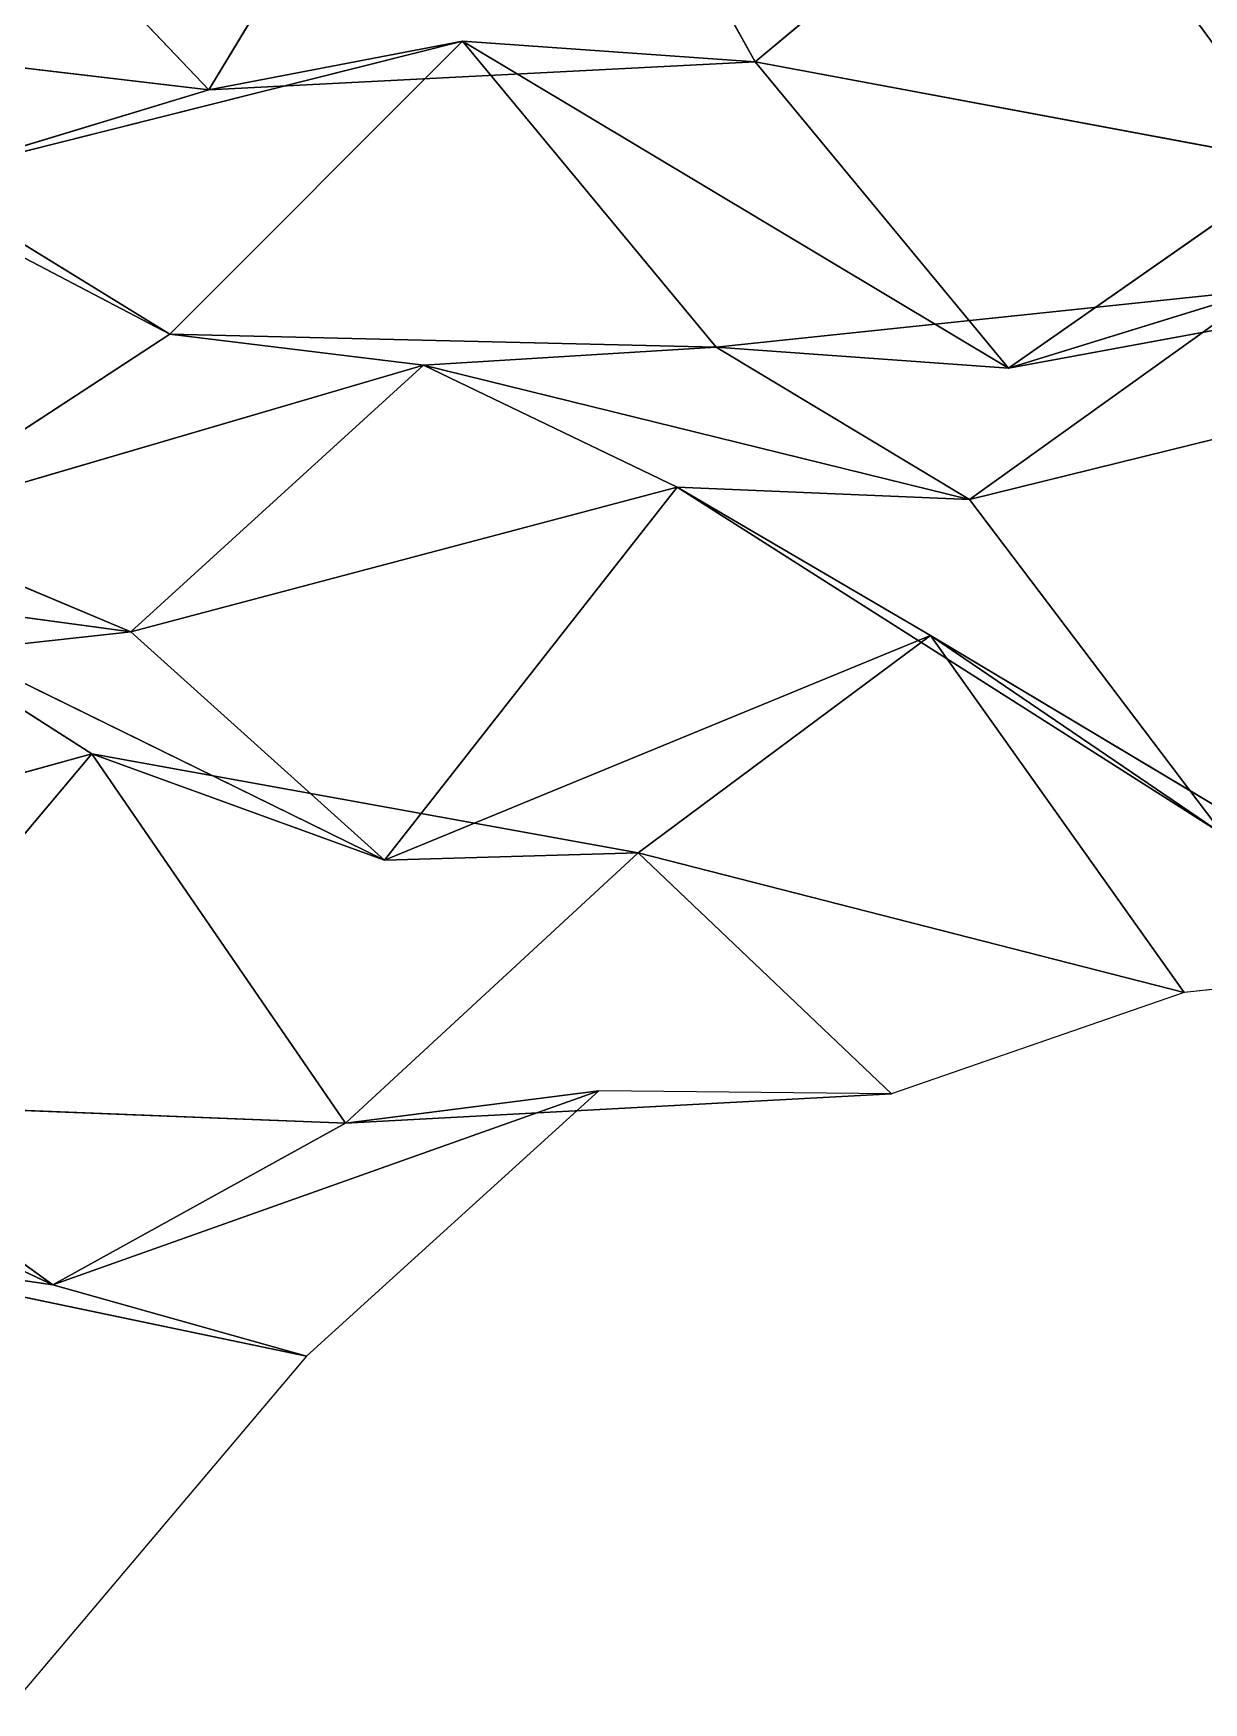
# Model space of a CAD drawing. Header units: metres. Extents: x -3703 to 431, y -1555 to 134.
# Drawn here: x -158.3 to -104.6, y -172.6 to -96 of the extents above; entities that cross this region are included whole.
import ezdxf

# ---------------------------------------------------------------- set-up
doc = ezdxf.new("R2010")
doc.units = ezdxf.units.M

msp = doc.modelspace()

# ---------------------------------------------------------------- linework, layer by layer
for p, q in [((-136.84738, -76.33028, -1299.0477), (-150.2638, -98.57277, -1321.5697)), ((-150.2638, -98.57277, -1321.5697), (-136.84738, -76.33028, -1299.0477)), ((-136.84738, -76.33028, -1299.0477), (-125.219826, -97.294525, -1334.6866)), ((-125.219826, -97.294525, -1334.6866), (-136.84738, -76.33028, -1299.0477)), ((-161.89133, -86.371826, -1283.9712), (-150.2638, -98.57277, -1321.5697)), ((-150.2638, -98.57277, -1321.5697), (-161.89133, -86.371826, -1283.9712)), ((-111.80341, -86.07736, -1309.6995), (-125.219826, -97.294525, -1334.6866)), ((-125.219826, -97.294525, -1334.6866), (-111.80341, -86.07736, -1309.6995)), ((-150.2638, -98.57277, -1321.5697), (-175.30777, -95.62399, -1309.3978)), ((-175.30777, -95.62399, -1309.3978), (-150.2638, -98.57277, -1321.5697)), ((-138.63623, -96.34088, -1362.3954), (-163.6802, -102.64076, -1348.1555)), ((-163.6802, -102.64076, -1348.1555), (-138.63623, -96.34088, -1362.3954)), ((-138.63623, -96.34088, -1362.3954), (-152.05261, -109.78676, -1386.8843)), ((-152.05261, -109.78676, -1386.8843), (-138.63623, -96.34088, -1362.3954)), ((-150.2638, -98.57277, -1321.5697), (-138.63623, -96.34088, -1362.3954)), ((-138.63623, -96.34088, -1362.3954), (-150.2638, -98.57277, -1321.5697)), ((-125.219826, -97.294525, -1334.6866), (-138.63623, -96.34088, -1362.3954)), ((-113.59228, -111.33528, -1371.8738), (-138.63623, -96.34088, -1362.3954)), ((-138.63623, -96.34088, -1362.3954), (-125.219826, -97.294525, -1334.6866)), ((-138.63623, -96.34088, -1362.3954), (-127.00866, -110.37453, -1399.584)), ((-127.00866, -110.37453, -1399.584), (-138.63623, -96.34088, -1362.3954)), ((-138.63623, -96.34088, -1362.3954), (-113.59228, -111.33528, -1371.8738)), ((-152.05261, -109.78676, -1386.8843), (-177.09659, -96.659424, -1376.9884)), ((-177.09659, -96.659424, -1376.9884), (-152.05261, -109.78676, -1386.8843)), ((-125.219826, -97.294525, -1334.6866), (-150.2638, -98.57277, -1321.5697)), ((-150.2638, -98.57277, -1321.5697), (-125.219826, -97.294525, -1334.6866)), ((-100.175865, -101.961426, -1346.4744), (-125.219826, -97.294525, -1334.6866)), ((-125.219826, -97.294525, -1334.6866), (-113.59228, -111.33528, -1371.8738)), ((-113.59228, -111.33528, -1371.8738), (-125.219826, -97.294525, -1334.6866)), ((-125.219826, -97.294525, -1334.6866), (-100.175865, -101.961426, -1346.4744)), ((-150.2638, -98.57277, -1321.5697), (-163.6802, -102.64076, -1348.1555)), ((-163.6802, -102.64076, -1348.1555), (-150.2638, -98.57277, -1321.5697)), ((-100.175865, -101.961426, -1346.4744), (-113.59228, -111.33528, -1371.8738)), ((-113.59228, -111.33528, -1371.8738), (-100.175865, -101.961426, -1346.4744)), ((-163.6802, -102.64076, -1348.1555), (-152.05261, -109.78676, -1386.8843)), ((-152.05261, -109.78676, -1386.8843), (-163.6802, -102.64076, -1348.1555)), ((-88.5483, -106.729355, -1385.7349), (-113.59228, -111.33528, -1371.8738)), ((-113.59228, -111.33528, -1371.8738), (-88.5483, -106.729355, -1385.7349)), ((-101.96468, -107.74298, -1413.0037), (-127.00866, -110.37453, -1399.584)), ((-127.00866, -110.37453, -1399.584), (-101.96468, -107.74298, -1413.0037)), ((-101.96468, -107.74298, -1413.0037), (-115.381096, -117.357574, -1438.3492)), ((-115.381096, -117.357574, -1438.3492), (-101.96468, -107.74298, -1413.0037)), ((-113.59228, -111.33528, -1371.8738), (-101.96468, -107.74298, -1413.0037)), ((-101.96468, -107.74298, -1413.0037), (-113.59228, -111.33528, -1371.8738)), ((-152.05261, -109.78676, -1386.8843), (-165.46902, -118.54379, -1412.4216)), ((-165.46902, -118.54379, -1412.4216), (-152.05261, -109.78676, -1386.8843)), ((-127.00866, -110.37453, -1399.584), (-152.05261, -109.78676, -1386.8843)), ((-152.05261, -109.78676, -1386.8843), (-140.42508, -111.19748, -1426.8955)), ((-140.42508, -111.19748, -1426.8955), (-152.05261, -109.78676, -1386.8843)), ((-152.05261, -109.78676, -1386.8843), (-127.00866, -110.37453, -1399.584)), ((-127.00866, -110.37453, -1399.584), (-140.42508, -111.19748, -1426.8955)), ((-140.42508, -111.19748, -1426.8955), (-127.00866, -110.37453, -1399.584)), ((-113.59228, -111.33528, -1371.8738), (-127.00866, -110.37453, -1399.584)), ((-127.00866, -110.37453, -1399.584), (-113.59228, -111.33528, -1371.8738)), ((-127.00866, -110.37453, -1399.584), (-115.381096, -117.357574, -1438.3492)), ((-115.381096, -117.357574, -1438.3492), (-127.00866, -110.37453, -1399.584)), ((-140.42508, -111.19748, -1426.8955), (-165.46902, -118.54379, -1412.4216)), ((-165.46902, -118.54379, -1412.4216), (-140.42508, -111.19748, -1426.8955)), ((-140.42508, -111.19748, -1426.8955), (-153.84152, -123.43869, -1451.6537)), ((-153.84152, -123.43869, -1451.6537), (-140.42508, -111.19748, -1426.8955)), ((-115.381096, -117.357574, -1438.3492), (-140.42508, -111.19748, -1426.8955)), ((-140.42508, -111.19748, -1426.8955), (-128.79755, -116.80519, -1465.9681)), ((-128.79755, -116.80519, -1465.9681), (-140.42508, -111.19748, -1426.8955)), ((-140.42508, -111.19748, -1426.8955), (-115.381096, -117.357574, -1438.3492)), ((-90.33715, -111.188965, -1452.5598), (-115.381096, -117.357574, -1438.3492)), ((-115.381096, -117.357574, -1438.3492), (-90.33715, -111.188965, -1452.5598)), ((-128.79755, -116.80519, -1465.9681), (-153.84152, -123.43869, -1451.6537)), ((-153.84152, -123.43869, -1451.6537), (-128.79755, -116.80519, -1465.9681)), ((-128.79755, -116.80519, -1465.9681), (-142.21393, -133.9108, -1489.6387)), ((-142.21393, -133.9108, -1489.6387), (-128.79755, -116.80519, -1465.9681)), ((-115.381096, -117.357574, -1438.3492), (-128.79755, -116.80519, -1465.9681)), ((-103.75359, -132.73413, -1475.2375), (-128.79755, -116.80519, -1465.9681)), ((-128.79755, -116.80519, -1465.9681), (-115.381096, -117.357574, -1438.3492)), ((-128.79755, -116.80519, -1465.9681), (-117.169975, -123.60916, -1504.7734)), ((-117.169975, -123.60916, -1504.7734), (-128.79755, -116.80519, -1465.9681)), ((-128.79755, -116.80519, -1465.9681), (-103.75359, -132.73413, -1475.2375)), ((-115.381096, -117.357574, -1438.3492), (-103.75359, -132.73413, -1475.2375)), ((-103.75359, -132.73413, -1475.2375), (-115.381096, -117.357574, -1438.3492)), ((-165.46902, -118.54379, -1412.4216), (-153.84152, -123.43869, -1451.6537)), ((-153.84152, -123.43869, -1451.6537), (-165.46902, -118.54379, -1412.4216)), ((-153.84152, -123.43869, -1451.6537), (-167.2579, -121.61334, -1479.5573)), ((-142.21393, -133.9108, -1489.6387), (-167.2579, -121.61334, -1479.5573)), ((-167.2579, -121.61334, -1479.5573), (-153.84152, -123.43869, -1451.6537)), ((-167.2579, -121.61334, -1479.5573), (-155.63031, -129.02661, -1518.2263)), ((-155.63031, -129.02661, -1518.2263), (-167.2579, -121.61334, -1479.5573)), ((-167.2579, -121.61334, -1479.5573), (-142.21393, -133.9108, -1489.6387)), ((-153.84152, -123.43869, -1451.6537), (-178.88547, -126.181946, -1438.209)), ((-178.88547, -126.181946, -1438.209), (-153.84152, -123.43869, -1451.6537)), ((-153.84152, -123.43869, -1451.6537), (-142.21393, -133.9108, -1489.6387)), ((-142.21393, -133.9108, -1489.6387), (-153.84152, -123.43869, -1451.6537)), ((-117.169975, -123.60916, -1504.7734), (-142.21393, -133.9108, -1489.6387)), ((-142.21393, -133.9108, -1489.6387), (-117.169975, -123.60916, -1504.7734)), ((-117.169975, -123.60916, -1504.7734), (-130.58636, -133.57675, -1530.04)), ((-130.58636, -133.57675, -1530.04), (-117.169975, -123.60916, -1504.7734)), ((-103.75359, -132.73413, -1475.2375), (-117.169975, -123.60916, -1504.7734)), ((-92.126, -138.58014, -1514.2571), (-117.169975, -123.60916, -1504.7734)), ((-117.169975, -123.60916, -1504.7734), (-103.75359, -132.73413, -1475.2375)), ((-117.169975, -123.60916, -1504.7734), (-105.54238, -139.97711, -1541.4401)), ((-105.54238, -139.97711, -1541.4401), (-117.169975, -123.60916, -1504.7734)), ((-117.169975, -123.60916, -1504.7734), (-92.126, -138.58014, -1514.2571)), ((-155.63031, -129.02661, -1518.2263), (-180.67429, -135.97824, -1503.8407)), ((-180.67429, -135.97824, -1503.8407), (-155.63031, -129.02661, -1518.2263)), ((-155.63031, -129.02661, -1518.2263), (-169.04675, -144.98297, -1542.1538)), ((-169.04675, -144.98297, -1542.1538), (-155.63031, -129.02661, -1518.2263)), ((-142.21393, -133.9108, -1489.6387), (-155.63031, -129.02661, -1518.2263)), ((-130.58636, -133.57675, -1530.04), (-155.63031, -129.02661, -1518.2263)), ((-155.63031, -129.02661, -1518.2263), (-142.21393, -133.9108, -1489.6387)), ((-155.63031, -129.02661, -1518.2263), (-144.0028, -145.97589, -1554.7631)), ((-144.0028, -145.97589, -1554.7631), (-155.63031, -129.02661, -1518.2263)), ((-155.63031, -129.02661, -1518.2263), (-130.58636, -133.57675, -1530.04)), ((-130.58636, -133.57675, -1530.04), (-144.0028, -145.97589, -1554.7631)), ((-144.0028, -145.97589, -1554.7631), (-130.58636, -133.57675, -1530.04)), ((-142.21393, -133.9108, -1489.6387), (-130.58636, -133.57675, -1530.04)), ((-130.58636, -133.57675, -1530.04), (-142.21393, -133.9108, -1489.6387)), ((-105.54238, -139.97711, -1541.4401), (-130.58636, -133.57675, -1530.04)), ((-130.58636, -133.57675, -1530.04), (-118.958824, -144.62369, -1567.8966)), ((-118.958824, -144.62369, -1567.8966), (-130.58636, -133.57675, -1530.04)), ((-130.58636, -133.57675, -1530.04), (-105.54238, -139.97711, -1541.4401)), ((-92.126, -138.58014, -1514.2571), (-105.54238, -139.97711, -1541.4401)), ((-105.54238, -139.97711, -1541.4401), (-118.958824, -144.62369, -1567.8966)), ((-157.41919, -153.39423, -1580.5997), (-182.46313, -141.69012, -1570.3856)), ((-182.46313, -141.69012, -1570.3856), (-157.41919, -153.39423, -1580.5997)), ((-132.37521, -144.49167, -1595.4215), (-157.41919, -153.39423, -1580.5997)), ((-157.41919, -153.39423, -1580.5997), (-132.37521, -144.49167, -1595.4215)), ((-132.37521, -144.49167, -1595.4215), (-145.79166, -156.66751, -1620.1945)), ((-144.0028, -145.97589, -1554.7631), (-132.37521, -144.49167, -1595.4215)), ((-132.37521, -144.49167, -1595.4215), (-144.0028, -145.97589, -1554.7631)), ((-118.958824, -144.62369, -1567.8966), (-144.0028, -145.97589, -1554.7631)), ((-144.0028, -145.97589, -1554.7631), (-118.958824, -144.62369, -1567.8966)), ((-118.958824, -144.62369, -1567.8966), (-132.37521, -144.49167, -1595.4215)), ((-144.0028, -145.97589, -1554.7631), (-169.04675, -144.98297, -1542.1538)), ((-169.04675, -144.98297, -1542.1538), (-157.41919, -153.39423, -1580.5997)), ((-157.41919, -153.39423, -1580.5997), (-169.04675, -144.98297, -1542.1538)), ((-169.04675, -144.98297, -1542.1538), (-144.0028, -145.97589, -1554.7631)), ((-144.0028, -145.97589, -1554.7631), (-157.41919, -153.39423, -1580.5997)), ((-157.41919, -153.39423, -1580.5997), (-144.0028, -145.97589, -1554.7631)), ((-157.41919, -153.39423, -1580.5997), (-170.83563, -151.4313, -1608.534)), ((-145.79166, -156.66751, -1620.1945), (-170.83563, -151.4313, -1608.534)), ((-170.83563, -151.4313, -1608.534), (-157.41919, -153.39423, -1580.5997)), ((-170.83563, -151.4313, -1608.534), (-145.79166, -156.66751, -1620.1945)), ((-157.41919, -153.39423, -1580.5997), (-145.79166, -156.66751, -1620.1945)), ((-145.79166, -156.66751, -1620.1945), (-157.41919, -153.39423, -1580.5997)), ((-145.79166, -156.66751, -1620.1945), (-159.20804, -172.55563, -1644.1372))]:
    msp.add_line(p, q)
for points in [[(-150.2638, -98.57277, -1321.5697), (-161.89133, -86.371826, -1283.9712), (-136.84738, -76.33028, -1299.0477), (-136.84727, -76.33018, -1299.0476)], [(-136.84738, -76.33028, -1299.0477), (-125.219826, -97.294525, -1334.6866), (-150.2638, -98.57277, -1321.5697), (-150.26369, -98.57267, -1321.5696)], [(-125.219826, -97.294525, -1334.6866), (-136.84738, -76.33028, -1299.0477), (-111.80341, -86.07736, -1309.6995), (-111.803314, -86.07726, -1309.6993)], [(-161.89133, -86.371826, -1283.9712), (-150.2638, -98.57277, -1321.5697), (-175.30777, -95.62399, -1309.3978), (-175.30766, -95.62389, -1309.3977)], [(-111.80341, -86.07736, -1309.6995), (-100.175865, -101.961426, -1346.4744), (-125.219826, -97.294525, -1334.6866), (-125.21973, -97.294426, -1334.6865)], [(-98.387, -90.59929, -1281.1929), (-86.75945, -97.7552, -1319.9194), (-111.80341, -86.07736, -1309.6995), (-111.803314, -86.07726, -1309.6993)], [(-100.175865, -101.961426, -1346.4744), (-111.80341, -86.07736, -1309.6995), (-86.75945, -97.7552, -1319.9194), (-86.75935, -97.755104, -1319.9193)], [(-163.6802, -102.64076, -1348.1555), (-175.30777, -95.62399, -1309.3978), (-150.2638, -98.57277, -1321.5697), (-150.26369, -98.57267, -1321.5696)], [(-152.05261, -109.78676, -1386.8843), (-163.6802, -102.64076, -1348.1555), (-138.63623, -96.34088, -1362.3954), (-138.63612, -96.34078, -1362.3953)], [(-150.2638, -98.57277, -1321.5697), (-138.63623, -96.34088, -1362.3954), (-163.6802, -102.64076, -1348.1555), (-163.6801, -102.64066, -1348.1554)], [(-138.63623, -96.34088, -1362.3954), (-127.00866, -110.37453, -1399.584), (-152.05261, -109.78676, -1386.8843), (-152.0525, -109.78666, -1386.8842)], [(-138.63623, -96.34088, -1362.3954), (-150.2638, -98.57277, -1321.5697), (-125.219826, -97.294525, -1334.6866), (-125.21973, -97.294426, -1334.6865)], [(-125.219826, -97.294525, -1334.6866), (-113.59228, -111.33528, -1371.8738), (-138.63623, -96.34088, -1362.3954), (-138.63612, -96.34078, -1362.3953)], [(-127.00866, -110.37453, -1399.584), (-138.63623, -96.34088, -1362.3954), (-113.59228, -111.33528, -1371.8738), (-113.59218, -111.33518, -1371.8737)], [(-163.6802, -102.64076, -1348.1555), (-152.05261, -109.78676, -1386.8843), (-177.09659, -96.659424, -1376.9884), (-177.09648, -96.659325, -1376.9883)], [(-165.46902, -118.54379, -1412.4216), (-177.09659, -96.659424, -1376.9884), (-152.05261, -109.78676, -1386.8843), (-152.0525, -109.78666, -1386.8842)], [(-113.59228, -111.33528, -1371.8738), (-125.219826, -97.294525, -1334.6866), (-100.175865, -101.961426, -1346.4744), (-100.175766, -101.96133, -1346.4742)], [(-100.175865, -101.961426, -1346.4744), (-88.5483, -106.729355, -1385.7349), (-113.59228, -111.33528, -1371.8738), (-113.59218, -111.33518, -1371.8737)], [(-101.96468, -107.74298, -1413.0037), (-113.59228, -111.33528, -1371.8738), (-88.5483, -106.729355, -1385.7349), (-88.5482, -106.729256, -1385.7347)], [(-115.381096, -117.357574, -1438.3492), (-127.00866, -110.37453, -1399.584), (-101.96468, -107.74298, -1413.0037), (-101.964584, -107.74288, -1413.0035)], [(-113.59228, -111.33528, -1371.8738), (-101.96468, -107.74298, -1413.0037), (-127.00866, -110.37453, -1399.584), (-127.00856, -110.37443, -1399.5839)], [(-101.96468, -107.74298, -1413.0037), (-90.33715, -111.188965, -1452.5598), (-115.381096, -117.357574, -1438.3492), (-115.381, -117.357475, -1438.3491)], [(-152.05261, -109.78676, -1386.8843), (-140.42508, -111.19748, -1426.8955), (-165.46902, -118.54379, -1412.4216), (-165.46892, -118.54369, -1412.4215)], [(-140.42508, -111.19748, -1426.8955), (-152.05261, -109.78676, -1386.8843), (-127.00866, -110.37453, -1399.584), (-127.00856, -110.37443, -1399.5839)], [(-127.00866, -110.37453, -1399.584), (-115.381096, -117.357574, -1438.3492), (-140.42508, -111.19748, -1426.8955), (-140.42497, -111.19738, -1426.8954)], [(-153.84152, -123.43869, -1451.6537), (-165.46902, -118.54379, -1412.4216), (-140.42508, -111.19748, -1426.8955), (-140.42497, -111.19738, -1426.8954)], [(-140.42508, -111.19748, -1426.8955), (-128.79755, -116.80519, -1465.9681), (-153.84152, -123.43869, -1451.6537), (-153.84142, -123.43859, -1451.6536)], [(-128.79755, -116.80519, -1465.9681), (-140.42508, -111.19748, -1426.8955), (-115.381096, -117.357574, -1438.3492), (-115.381, -117.357475, -1438.3491)], [(-103.75359, -132.73413, -1475.2375), (-115.381096, -117.357574, -1438.3492), (-90.33715, -111.188965, -1452.5598), (-90.33705, -111.188866, -1452.5597)], [(-142.21393, -133.9108, -1489.6387), (-153.84152, -123.43869, -1451.6537), (-128.79755, -116.80519, -1465.9681), (-128.79744, -116.80509, -1465.968)], [(-128.79755, -116.80519, -1465.9681), (-117.169975, -123.60916, -1504.7734), (-142.21393, -133.9108, -1489.6387), (-142.21382, -133.91069, -1489.6385)], [(-115.381096, -117.357574, -1438.3492), (-103.75359, -132.73413, -1475.2375), (-128.79755, -116.80519, -1465.9681), (-128.79744, -116.80509, -1465.968)], [(-117.169975, -123.60916, -1504.7734), (-128.79755, -116.80519, -1465.9681), (-103.75359, -132.73413, -1475.2375), (-103.753494, -132.73402, -1475.2374)], [(-165.46902, -118.54379, -1412.4216), (-153.84152, -123.43869, -1451.6537), (-178.88547, -126.181946, -1438.209), (-178.88536, -126.18185, -1438.2089)], [(-167.2579, -121.61334, -1479.5573), (-155.63031, -129.02661, -1518.2263), (-180.67429, -135.97824, -1503.8407), (-180.67418, -135.97813, -1503.8406)], [(-167.2579, -121.61334, -1479.5573), (-178.88547, -126.181946, -1438.209), (-153.84152, -123.43869, -1451.6537), (-153.84142, -123.43859, -1451.6536)], [(-153.84152, -123.43869, -1451.6537), (-142.21393, -133.9108, -1489.6387), (-167.2579, -121.61334, -1479.5573), (-167.2578, -121.61324, -1479.5571)], [(-155.63031, -129.02661, -1518.2263), (-167.2579, -121.61334, -1479.5573), (-142.21393, -133.9108, -1489.6387), (-142.21382, -133.91069, -1489.6385)], [(-130.58636, -133.57675, -1530.04), (-142.21393, -133.9108, -1489.6387), (-117.169975, -123.60916, -1504.7734), (-117.169876, -123.60906, -1504.7733)], [(-117.169975, -123.60916, -1504.7734), (-105.54238, -139.97711, -1541.4401), (-130.58636, -133.57675, -1530.04), (-130.58626, -133.57664, -1530.0399)], [(-103.75359, -132.73413, -1475.2375), (-92.126, -138.58014, -1514.2571), (-117.169975, -123.60916, -1504.7734), (-117.169876, -123.60906, -1504.7733)], [(-105.54238, -139.97711, -1541.4401), (-117.169975, -123.60916, -1504.7734), (-92.126, -138.58014, -1514.2571), (-92.1259, -138.58003, -1514.257)], [(-169.04675, -144.98297, -1542.1538), (-180.67429, -135.97824, -1503.8407), (-155.63031, -129.02661, -1518.2263), (-155.6302, -129.0265, -1518.2262)], [(-155.63031, -129.02661, -1518.2263), (-144.0028, -145.97589, -1554.7631), (-169.04675, -144.98297, -1542.1538), (-169.04665, -144.98286, -1542.1537)], [(-142.21393, -133.9108, -1489.6387), (-130.58636, -133.57675, -1530.04), (-155.63031, -129.02661, -1518.2263), (-155.6302, -129.0265, -1518.2262)], [(-144.0028, -145.97589, -1554.7631), (-155.63031, -129.02661, -1518.2263), (-130.58636, -133.57675, -1530.04), (-130.58626, -133.57664, -1530.0399)], [(-130.58636, -133.57675, -1530.04), (-118.958824, -144.62369, -1567.8966), (-144.0028, -145.97589, -1554.7631), (-144.0027, -145.97578, -1554.763)], [(-118.958824, -144.62369, -1567.8966), (-130.58636, -133.57675, -1530.04), (-105.54238, -139.97711, -1541.4401), (-105.54228, -139.977, -1541.44)], [(-169.04675, -144.98297, -1542.1538), (-157.41919, -153.39423, -1580.5997), (-182.46313, -141.69012, -1570.3856), (-182.46303, -141.69002, -1570.3855)], [(-170.83563, -151.4313, -1608.534), (-182.46313, -141.69012, -1570.3856), (-157.41919, -153.39423, -1580.5997), (-157.41908, -153.39412, -1580.5996)], [(-145.79166, -156.66751, -1620.1945), (-157.41919, -153.39423, -1580.5997), (-132.37521, -144.49167, -1595.4215), (-132.3751, -144.49156, -1595.4214)], [(-144.0028, -145.97589, -1554.7631), (-132.37521, -144.49167, -1595.4215), (-157.41919, -153.39423, -1580.5997), (-157.41908, -153.39412, -1580.5996)], [(-132.37521, -144.49167, -1595.4215), (-144.0028, -145.97589, -1554.7631), (-118.958824, -144.62369, -1567.8966), (-118.958725, -144.62358, -1567.8965)], [(-157.41919, -153.39423, -1580.5997), (-169.04675, -144.98297, -1542.1538), (-144.0028, -145.97589, -1554.7631), (-144.0027, -145.97578, -1554.763)], [(-157.41919, -153.39423, -1580.5997), (-145.79166, -156.66751, -1620.1945), (-170.83563, -151.4313, -1608.534), (-170.83553, -151.4312, -1608.5339)], [(-159.20804, -172.55563, -1644.1372), (-170.83563, -151.4313, -1608.534), (-145.79166, -156.66751, -1620.1945), (-145.79155, -156.6674, -1620.1943)]]:
    msp.add_3dface(points)

doc.saveas('drawing.dxf')
